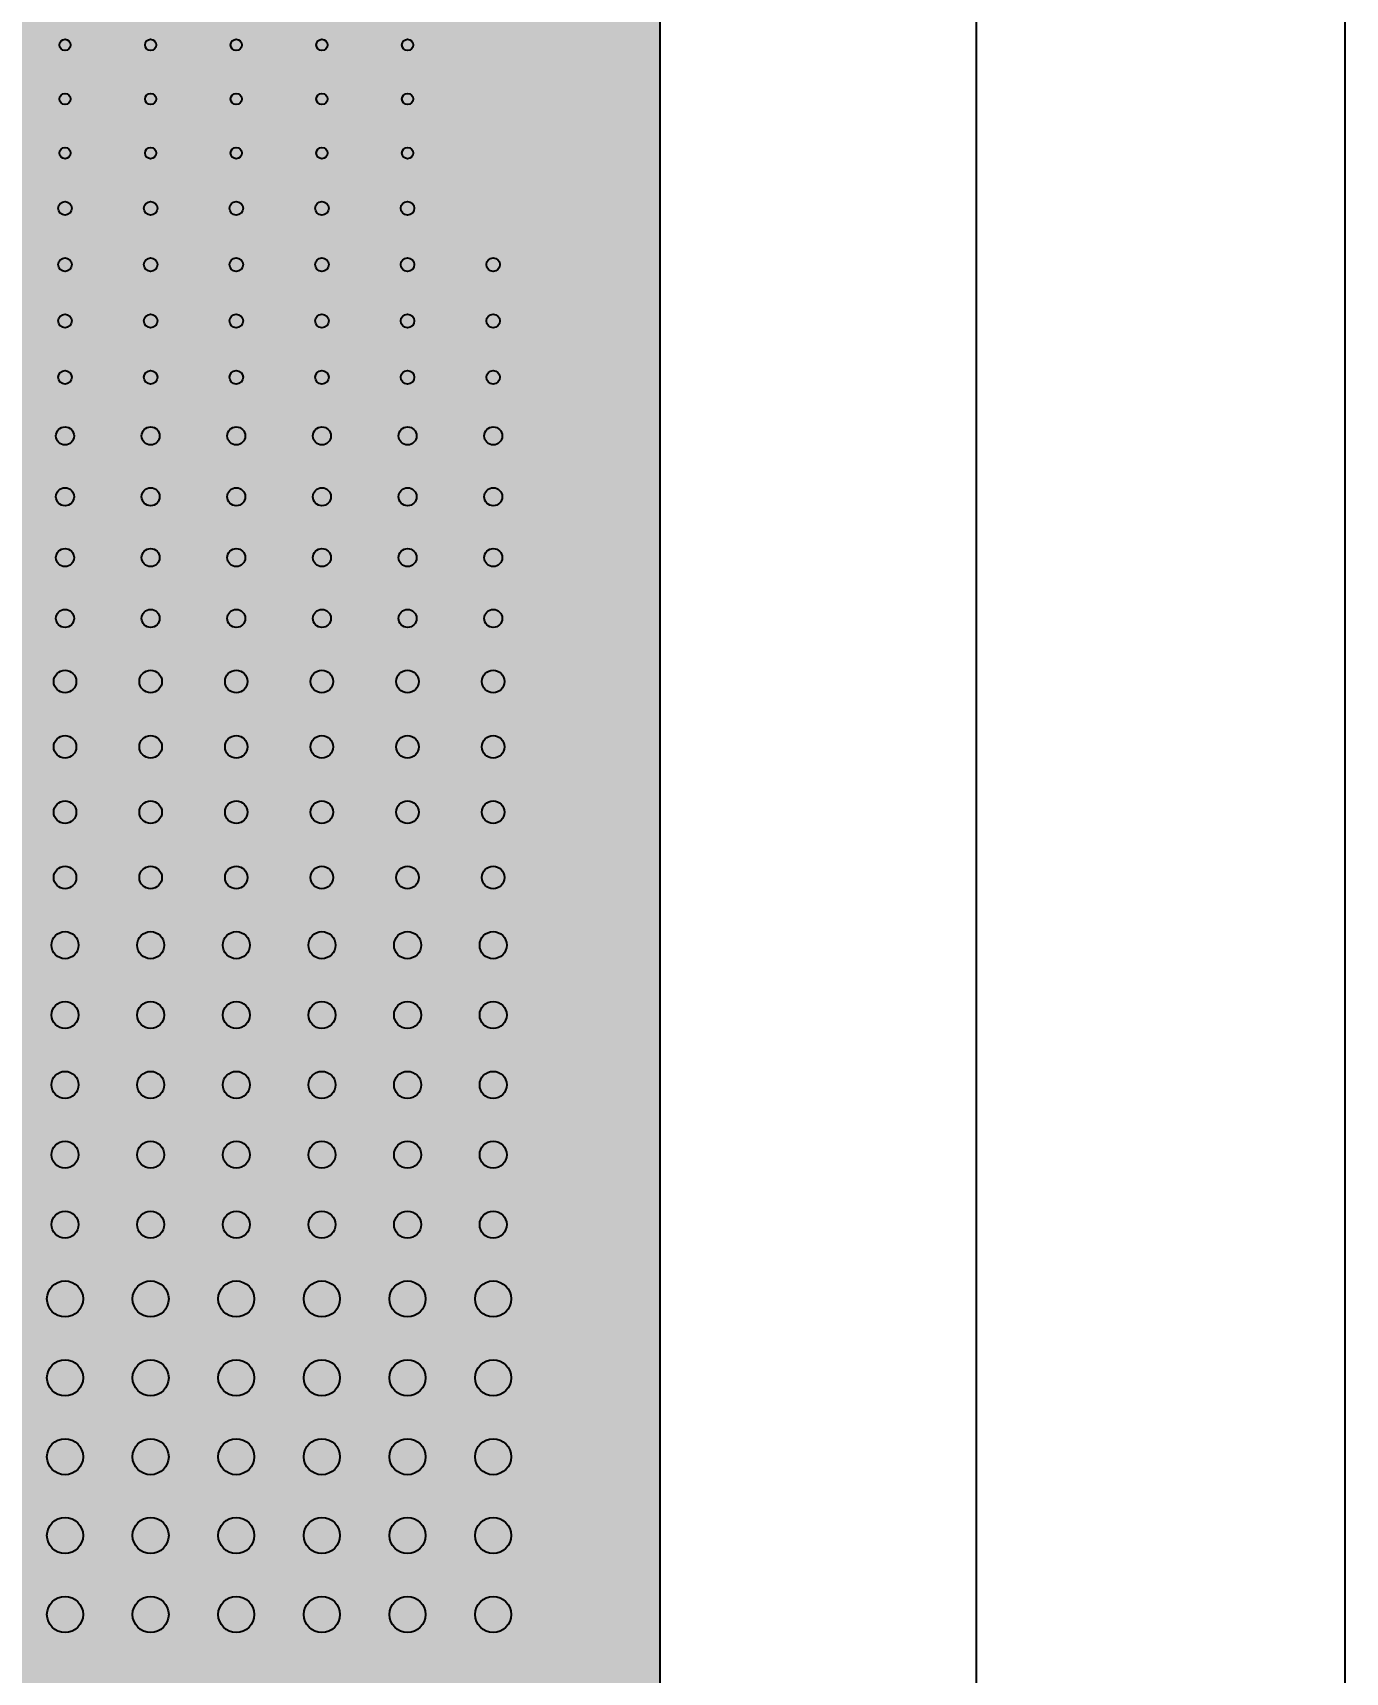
# Model space of a CAD drawing. Header units: metres. Extents: x 6 to 601, y -20 to 118.
# Drawn here: x 69.68 to 70.845, y 91.725 to 93.18 of the extents above; entities that cross this region are included whole.
import ezdxf

# ---------------------------------------------------------------- set-up
doc = ezdxf.new("R2010")
doc.units = ezdxf.units.M
doc.header["$MEASUREMENT"] = 0
doc.layers.add('ProfileEdges', color=7, linetype='Continuous')
doc.styles.get("Standard").update_dxf_attribs({"font": 'arial.ttf'})
doc.dimstyles.get("Standard").update_dxf_attribs({"dimtxt": 0.18, "dimasz": 0.18, "dimexe": 0.18, "dimexo": 0.0625, "dimgap": 0.09, "dimtad": 0, "dimdec": 4, "dimzin": 0, "dimdsep": 46, "dimtxsty": 'Standard', "dimcen": 0.09, "dimadec": 0, "dimazin": 0, "dimtfac": 1, "dimtdec": 4, "dimtofl": 0, "dimtmove": 0, "dimatfit": 3, "dimfxl": 1, "dimtolj": 1, "dimtzin": 0, "dimarcsym": 0})

# ---------------------------------------------------------------- blocks, each defined once
blk = doc.blocks.new('*D1117')
at = {"color": 0, "lineweight": -2, "transparency": 16777216}
for p, q in [((70.2989, 96.7086), (70.6974, 96.7086)), ((70.5174, 96.6086), (70.5174, 93.788)), ((70.5174, 91.2078), (70.5174, 93.335)), ((70.2989, 91.1078), (70.6974, 91.1078))]:
    blk.add_line(p, q, dxfattribs=at)
at = {"color": 0, "transparency": 16777216}
for points in [[(70.5007, 96.6086), (70.534, 96.6086), (70.5174, 96.7086)], [(70.5007, 91.2078), (70.534, 91.2078), (70.5174, 91.1078)]]:
    blk.add_solid(points, dxfattribs=at)
at = {"layer": 'Defpoints', "color": 0, "transparency": 16777216}
for p in [(70.2364, 96.7086), (70.2364, 91.1078), (70.5174, 91.1078)]:
    blk.add_point(p, dxfattribs=at)
at = {"color": 0, "transparency": 16777216, "insert": (70.5174, 93.5615), "char_height": 0.15, "attachment_point": 5, "rotation": 90}
blk.add_mtext('\\A1;5.6', dxfattribs=at)

msp = doc.modelspace()

# ---------------------------------------------------------------- hatches: boundary and pattern name
at = {"lineweight": 0, "true_color": 0xcd6928, "transparency": 33554534}
h = msp.add_hatch(color=32, dxfattribs=at)
h.dxf.hatch_style = 1
h.paths.add_polyline_path([(70.2364, 96.7086), (68.3174, 96.7086, 0.143152), (67.2834, 93.83), (67.2834, 91.1085), (70.2364, 91.108)])

# ---------------------------------------------------------------- linework, layer by layer
for centre, radius in [((69.7084, 93.1695), 0.005), ((69.7844, 93.1695), 0.005), ((69.8604, 93.1695), 0.005), ((69.9364, 93.1695), 0.005), ((70.0124, 93.1695), 0.005), ((69.7084, 93.1215), 0.005), ((69.7844, 93.1215), 0.005), ((69.8604, 93.1215), 0.005), ((69.9364, 93.1215), 0.005), ((70.0124, 93.1215), 0.005), ((69.7084, 93.0735), 0.005), ((69.7844, 93.0735), 0.005), ((69.8604, 93.0735), 0.005), ((69.9364, 93.0735), 0.005), ((70.0124, 93.0735), 0.005), ((69.7084, 93.0245), 0.006), ((69.7844, 93.0245), 0.006), ((69.8604, 93.0245), 0.006), ((69.9364, 93.0245), 0.006), ((70.0124, 93.0245), 0.006), ((69.7084, 92.9745), 0.006), ((69.7844, 92.9745), 0.006), ((69.8604, 92.9745), 0.006), ((69.9364, 92.9745), 0.006), ((70.0124, 92.9745), 0.006), ((70.0884, 92.9745), 0.006), ((69.7084, 92.9245), 0.006), ((69.7844, 92.9245), 0.006), ((69.8604, 92.9245), 0.006), ((69.9364, 92.9245), 0.006), ((70.0124, 92.9245), 0.006), ((70.0884, 92.9245), 0.006), ((69.7084, 92.8745), 0.006), ((69.7844, 92.8745), 0.006), ((69.8604, 92.8745), 0.006), ((69.9364, 92.8745), 0.006), ((70.0124, 92.8745), 0.006), ((70.0884, 92.8745), 0.006), ((69.7084, 92.8225), 0.008), ((69.7844, 92.8225), 0.008), ((69.8604, 92.8225), 0.008), ((69.9364, 92.8225), 0.008), ((70.0124, 92.8225), 0.008), ((70.0884, 92.8225), 0.008), ((69.7084, 92.7685), 0.008), ((69.7844, 92.7685), 0.008), ((69.8604, 92.7685), 0.008), ((69.9364, 92.7685), 0.008), ((70.0124, 92.7685), 0.008), ((70.0884, 92.7685), 0.008), ((69.7084, 92.7145), 0.008), ((69.7844, 92.7145), 0.008), ((69.8604, 92.7145), 0.008), ((69.9364, 92.7145), 0.008), ((70.0124, 92.7145), 0.008), ((70.0884, 92.7145), 0.008), ((69.7084, 92.6605), 0.008), ((69.7844, 92.6605), 0.008), ((69.8604, 92.6605), 0.008), ((69.9364, 92.6605), 0.008), ((70.0124, 92.6605), 0.008), ((70.0884, 92.6605), 0.008), ((69.7084, 92.6045), 0.01), ((69.7844, 92.6045), 0.01), ((69.8604, 92.6045), 0.01), ((69.9364, 92.6045), 0.01), ((70.0124, 92.6045), 0.01), ((70.0884, 92.6045), 0.01), ((69.7084, 92.5465), 0.01), ((69.7844, 92.5465), 0.01), ((69.8604, 92.5465), 0.01), ((69.9364, 92.5465), 0.01), ((70.0124, 92.5465), 0.01), ((70.0884, 92.5465), 0.01), ((69.7084, 92.4885), 0.01), ((69.7844, 92.4885), 0.01), ((69.8604, 92.4885), 0.01), ((69.9364, 92.4885), 0.01), ((70.0124, 92.4885), 0.01), ((70.0884, 92.4885), 0.01), ((69.7084, 92.4305), 0.01), ((69.7844, 92.4305), 0.01), ((69.8604, 92.4305), 0.01), ((69.9364, 92.4305), 0.01), ((70.0124, 92.4305), 0.01), ((70.0884, 92.4305), 0.01), ((69.7084, 92.3705), 0.012), ((69.7844, 92.3705), 0.012), ((69.8604, 92.3705), 0.012), ((69.9364, 92.3705), 0.012), ((70.0124, 92.3705), 0.012), ((70.0884, 92.3705), 0.012), ((69.7084, 92.3085), 0.012), ((69.7844, 92.3085), 0.012), ((69.8604, 92.3085), 0.012), ((69.9364, 92.3085), 0.012), ((70.0124, 92.3085), 0.012), ((70.0884, 92.3085), 0.012), ((69.7084, 92.2465), 0.012), ((69.7844, 92.2465), 0.012), ((69.8604, 92.2465), 0.012), ((69.9364, 92.2465), 0.012), ((70.0124, 92.2465), 0.012), ((70.0884, 92.2465), 0.012), ((69.7084, 92.1845), 0.012), ((69.7844, 92.1845), 0.012), ((69.8604, 92.1845), 0.012), ((69.9364, 92.1845), 0.012), ((70.0124, 92.1845), 0.012), ((70.0884, 92.1845), 0.012), ((69.7084, 92.1225), 0.012), ((69.7844, 92.1225), 0.012), ((69.8604, 92.1225), 0.012), ((69.9364, 92.1225), 0.012), ((70.0124, 92.1225), 0.012), ((70.0884, 92.1225), 0.012), ((69.7084, 92.0565), 0.016), ((69.7844, 92.0565), 0.016), ((69.8604, 92.0565), 0.016), ((69.9364, 92.0565), 0.016), ((70.0124, 92.0565), 0.016), ((70.0884, 92.0565), 0.016), ((69.7084, 91.9865), 0.016), ((69.7844, 91.9865), 0.016), ((69.8604, 91.9865), 0.016), ((69.9364, 91.9865), 0.016), ((70.0124, 91.9865), 0.016), ((70.0884, 91.9865), 0.016), ((69.7084, 91.9165), 0.016), ((69.7844, 91.9165), 0.016), ((69.8604, 91.9165), 0.016), ((69.9364, 91.9165), 0.016), ((70.0124, 91.9165), 0.016), ((70.0884, 91.9165), 0.016), ((69.7084, 91.8465), 0.016), ((69.7844, 91.8465), 0.016), ((69.8604, 91.8465), 0.016), ((69.9364, 91.8465), 0.016), ((70.0124, 91.8465), 0.016), ((70.0884, 91.8465), 0.016), ((69.7084, 91.7765), 0.016), ((69.7844, 91.7765), 0.016), ((69.8604, 91.7765), 0.016), ((69.9364, 91.7765), 0.016), ((70.0124, 91.7765), 0.016), ((70.0884, 91.7765), 0.016)]:
    msp.add_circle(centre, radius)
at = {"layer": 'Defpoints'}
msp.add_lwpolyline([(70.8445, 90.2355), (70.8445, 99.0402), (66.5713, 99.0402), (66.5713, 90.2355)], close=True, dxfattribs=at)
at = {"layer": 'ProfileEdges', "color": 32, "true_color": 0xcd6928}
msp.add_lwpolyline([(68.3174, 96.7086), (70.2364, 96.7086), (70.2364, 91.1078)], dxfattribs=at)

# ---------------------------------------------------------------- dimensions: what is measured, and where the dimension line sits
at = {"color": 251, "true_color": 0x636466}
dim = msp.add_linear_dim(base=(70.5174, 91.1078), p1=(70.2364, 96.7086), p2=(70.2364, 91.1078), angle=270, dimstyle='Standard', override={"dimtxt": 0.15, "dimasz": 0.1, "dimdec": 1, "dimtdec": 1}, dxfattribs=at)
dim.commit()
dim.dimension.update_dxf_attribs({"geometry": '*D1117', "text_midpoint": (70.5174, 93.5615), "dimtype": 161})

doc.saveas('drawing.dxf')
